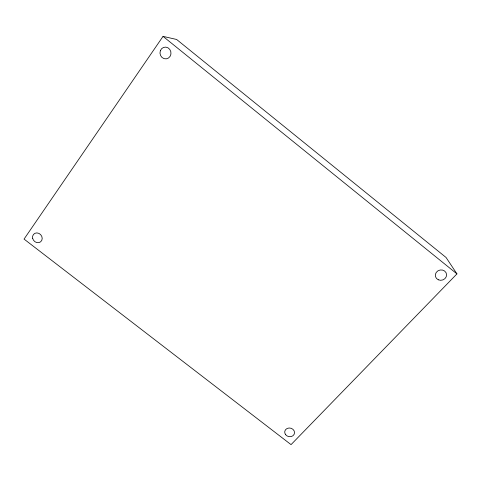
<?xml version="1.0" encoding="UTF-8"?>
<svg xmlns="http://www.w3.org/2000/svg" width="481" height="481" viewBox="0 0 481 481"><rect width="100%" height="100%" fill="white"/><g stroke="black" fill="none" stroke-linecap="round" stroke-linejoin="round"><path stroke-width="0.72" d="M163.041 36.37L24.05 239.093L291.047 444.63L456.95 273.893L446.061 257.479L176.629 39.472L163.041 36.37L456.95 273.893M285.63 434.698A4.948 4.329 13.1 0 0 294.107 434.373A4.948 4.329 13.1 0 0 289.123 427.994A4.948 4.329 13.1 0 0 285.63 434.698M438.329 279.804A5.67 5.165 -13 0 0 446.59 274.687A5.67 5.165 -13 0 0 437.932 270.839A5.67 5.165 -13 0 0 438.329 279.804M32.642 238.251A5.159 4.563 48.4 0 0 40.614 241.823A5.159 4.563 48.4 0 0 38.853 233.357A5.159 4.563 48.4 0 0 32.642 238.251M160.347 50.727A5.91 5.495 79.4 0 0 166.342 58.844A5.91 5.495 79.4 0 0 169.781 49.417A5.91 5.495 79.4 0 0 160.347 50.727"/></g></svg>
